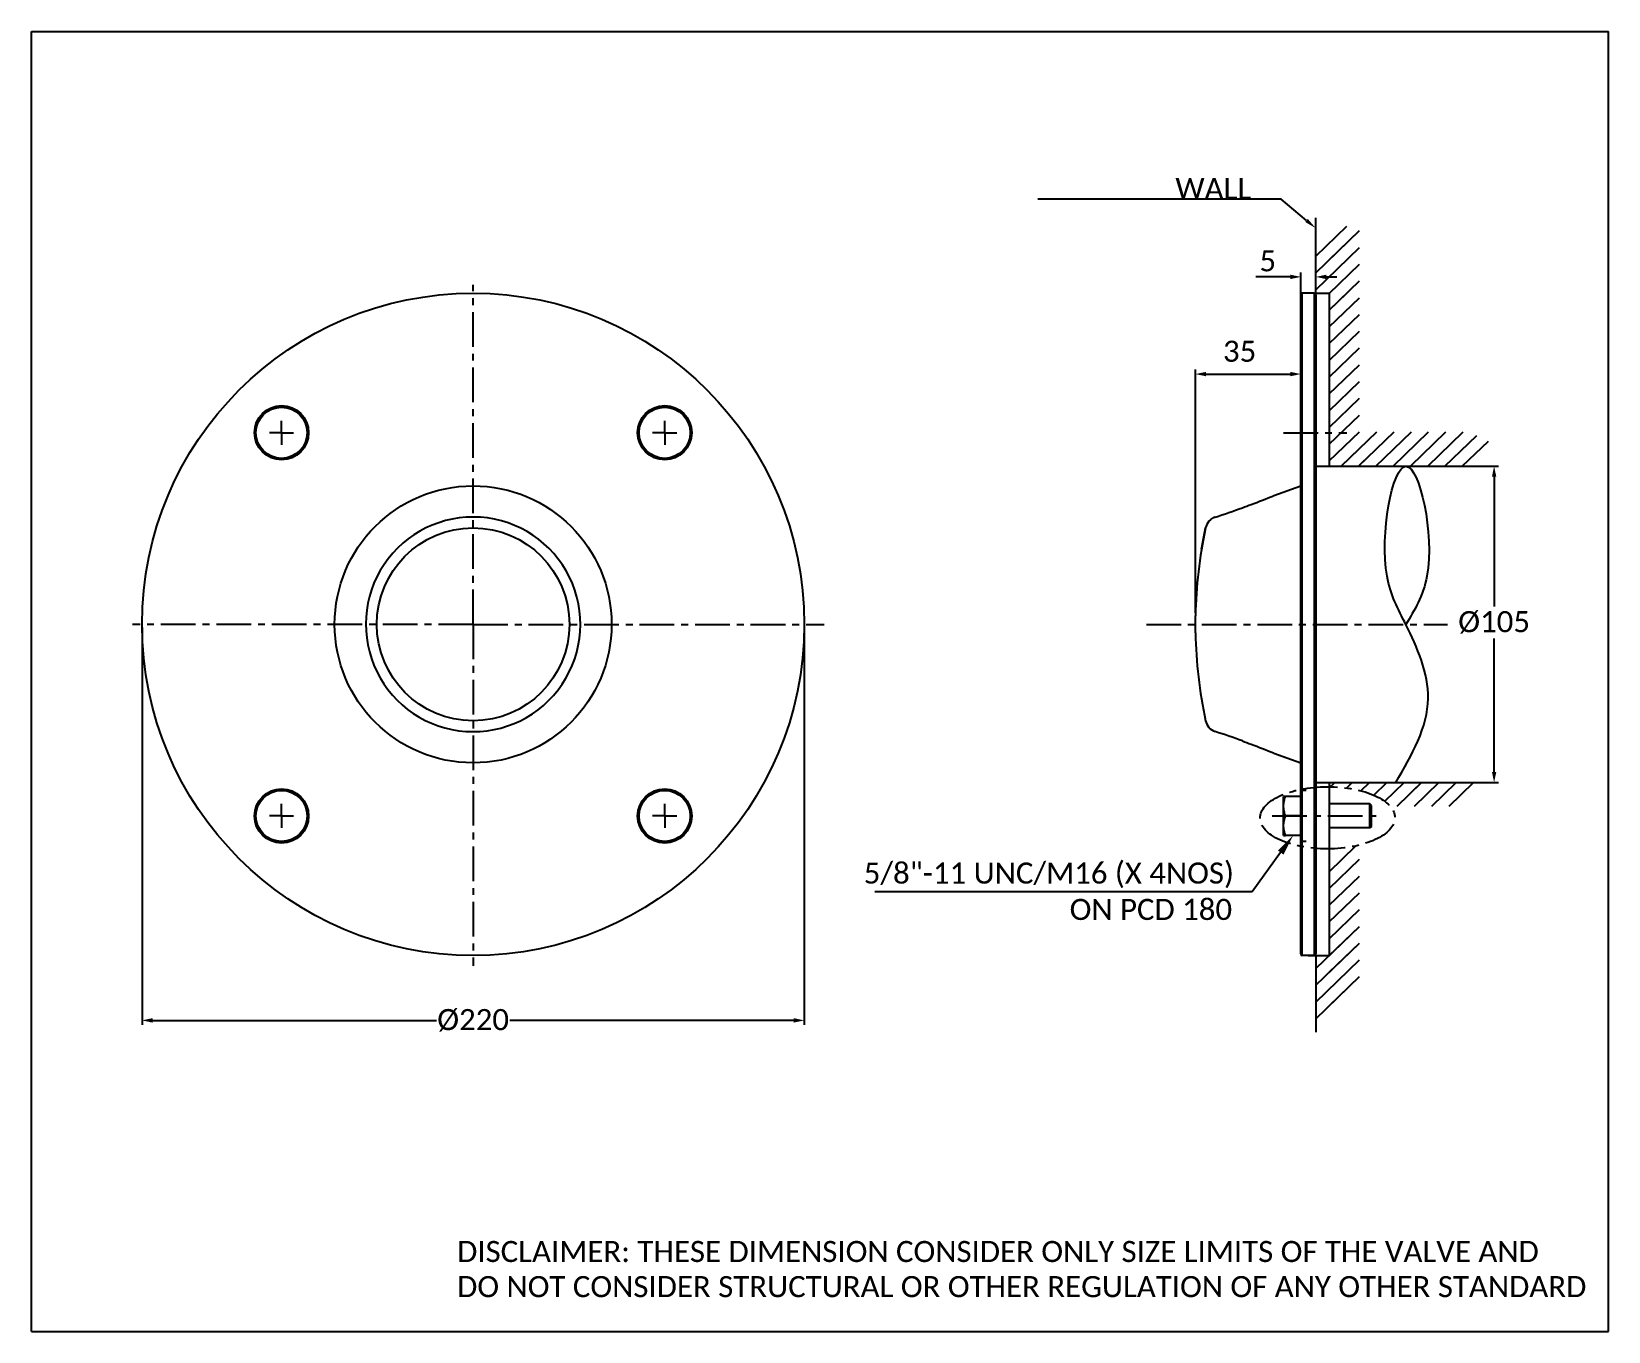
# Model space of a CAD drawing. Header units: millimetres. Extents: x 35 to 559, y 0 to 432.
import ezdxf
from ezdxf import colors
from ezdxf.entities.mleader import LeaderData, LeaderLine
from ezdxf.math import Vec2, Vec3

# ---------------------------------------------------------------- set-up
doc = ezdxf.new("R2010")
doc.units = ezdxf.units.MM
doc.header["$LTSCALE"] = 30.734
doc.header["$PDMODE"] = 3
doc.header["$PDSIZE"] = 8
doc.linetypes.add('CENTER', pattern=[0.6, 0.375, -0.075, 0.075, -0.075])
doc.layers.get('0').update_dxf_attribs({"linetype": 'CONTINUOUS'})
doc.layers.get('Defpoints').update_dxf_attribs({"linetype": 'CONTINUOUS'})
doc.layers.add('02___PRT_ALL_AXES', color=7, linetype='CONTINUOUS')
doc.layers.add('DEFAULT_1', color=7, linetype='CENTER')
doc.styles.get("Standard").update_dxf_attribs({"font": 'calibri.ttf'})
doc.dimstyles.new('DIMSTYLE_1', dxfattribs={"dimtxt": 7, "dimasz": 3.5, "dimexe": 1.5, "dimexo": 1, "dimgap": 1.75, "dimtad": 1, "dimdec": 0, "dimdsep": 46, "dimtxsty": 'Standard', "dimblk": '_FILLED', "dimblk1": '_FILLED', "dimblk2": '_FILLED', "dimcen": 0.09, "dimazin": 2, "dimtp": 0.01, "dimtm": 0.01, "dimtfac": 1, "dimtdec": 0, "dimtofl": 0, "dimtmove": 0, "dimatfit": 3, "dimldrblk": '_FILLED', "dimfxl": 1, "dimtolj": 1, "dimarcsym": 0})
doc.dimstyles.get("Standard").update_dxf_attribs({"dimtxt": 3.5, "dimasz": 3.5, "dimexe": 1.5, "dimexo": 1, "dimtad": 1, "dimdsep": 46, "dimtxsty": 'Standard', "dimblk": '_FILLED', "dimblk1": '_FILLED', "dimblk2": '_FILLED', "dimcen": 0.09, "dimazin": 2, "dimtol": 1, "dimtp": 0.01, "dimtm": 0.01, "dimtfac": 1, "dimtofl": 0, "dimtmove": 0, "dimatfit": 3, "dimldrblk": '_FILLED', "dimfxl": 1, "dimtolj": 1, "dimarcsym": 0})

# ---------------------------------------------------------------- blocks, each defined once
blk = doc.blocks.new('_FILLED')
at = {"color": 0, "linetype": 'ByBlock'}
blk.add_solid([(0, 0), (-1, 0.21), (-1, -0.21)], dxfattribs=at)
blk = doc.blocks.new('*D2')
at = {"color": 0, "linetype": 'Continuous', "lineweight": -2}
for p, q in [((456.57, 343.39), (456.57, 316.52)), ((421.59, 238.7), (421.59, 319.52)), ((425.09, 318.02), (453.07, 318.02))]:
    blk.add_line(p, q, dxfattribs=at)
at = {"layer": 'Defpoints', "color": 0}
for p in [(456.57, 344.39), (456.57, 318.02), (421.59, 237.7)]:
    blk.add_point(p, dxfattribs=at)
at = {"color": 0, "linetype": 'ByBlock', "lineweight": -2, "xscale": 3.5, "yscale": 3.5, "zscale": 3.5, "rotation": 180}
blk.add_blockref('_FILLED', (421.59, 318.02), dxfattribs=at)
at = {"color": 0, "linetype": 'ByBlock', "lineweight": -2, "xscale": 3.5, "yscale": 3.5, "zscale": 3.5}
blk.add_blockref('_FILLED', (456.57, 318.02), dxfattribs=at)
at = {"color": 0, "insert": (436.26, 329.1), "char_height": 7, "attachment_point": 2, "line_spacing_factor": 0.9}
blk.add_mtext('\\A1;35', dxfattribs=at)
blk = doc.blocks.new('*D4')
at = {"color": 0, "lineweight": -2}
for p, q in [((71.62, 233.89), (71.62, 101.83)), ((291.62, 233.89), (291.62, 101.83)), ((75.12, 103.33), (169.41, 103.33)), ((288.12, 103.33), (193.83, 103.33))]:
    blk.add_line(p, q, dxfattribs=at)
at = {"layer": 'Defpoints', "color": 0}
for p in [(71.62, 234.89), (291.62, 234.89), (291.62, 103.33)]:
    blk.add_point(p, dxfattribs=at)
at = {"color": 0, "linetype": 'ByBlock', "lineweight": -2, "xscale": 3.5, "yscale": 3.5, "zscale": 3.5, "rotation": 180}
blk.add_blockref('_FILLED', (71.62, 103.33), dxfattribs=at)
at = {"color": 0, "linetype": 'ByBlock', "lineweight": -2, "xscale": 3.5, "yscale": 3.5, "zscale": 3.5}
blk.add_blockref('_FILLED', (291.62, 103.33), dxfattribs=at)
at = {"color": 0, "insert": (181.62, 103.33), "char_height": 3.5, "attachment_point": 5}
blk.add_mtext('\\A1;\\A1;{\\H2x;%%c220}', dxfattribs=at)
blk = doc.blocks.new('*D5')
at = {"color": 0, "linetype": 'Continuous', "lineweight": -2}
for p, q in [((456.57, 341.65), (456.57, 351.8)), ((461.57, 341.65), (461.57, 351.8)), ((453.07, 350.3), (441.67, 350.3)), ((465.07, 350.3), (468.57, 350.3))]:
    blk.add_line(p, q, dxfattribs=at)
at = {"layer": 'Defpoints', "color": 0}
for p in [(461.57, 350.3), (456.57, 340.65), (461.57, 340.65)]:
    blk.add_point(p, dxfattribs=at)
at = {"color": 0, "linetype": 'ByBlock', "lineweight": -2, "xscale": 3.5, "yscale": 3.5, "zscale": 3.5}
blk.add_blockref('_FILLED', (456.57, 350.3), dxfattribs=at)
at = {"color": 0, "linetype": 'ByBlock', "lineweight": -2, "xscale": 3.5, "yscale": 3.5, "zscale": 3.5, "rotation": 180}
blk.add_blockref('_FILLED', (461.57, 350.3), dxfattribs=at)
at = {"color": 0, "insert": (445.62, 355.61), "char_height": 7, "attachment_point": 5}
blk.add_mtext('\\A1;\\A1;5', dxfattribs=at)
blk = doc.blocks.new('*D52')
at = {"color": 0, "lineweight": -2}
for p, q in [((476.74, 287.39), (522.31, 287.39)), ((520.81, 283.89), (520.81, 240.86)), ((520.81, 185.89), (520.81, 230.17)), ((476.74, 182.39), (522.31, 182.39))]:
    blk.add_line(p, q, dxfattribs=at)
at = {"layer": 'Defpoints', "color": 0}
for p in [(475.74, 287.39), (475.74, 182.39), (520.81, 182.39)]:
    blk.add_point(p, dxfattribs=at)
at = {"color": 0, "linetype": 'ByBlock', "lineweight": -2, "xscale": 3.5, "yscale": 3.5, "zscale": 3.5}
for p, rotation in [((520.81, 287.39), 90), ((520.81, 182.39), 270)]:
    blk.add_blockref('_FILLED', p, dxfattribs=dict(at, rotation=rotation))
at = {"color": 0, "insert": (520.81, 235.51), "char_height": 7, "attachment_point": 5}
blk.add_mtext('\\A1;\\A1;%%c105', dxfattribs=at)

msp = doc.modelspace()

# ---------------------------------------------------------------- linework, layer by layer
at = {"linetype": 'Continuous'}
for p, q in [((34.91647, 0), (34.91647, 431.8)), ((34.91647, 431.8), (558.8, 431.8)), ((558.8, 0), (558.8, 431.8)), ((456.5654, 125.38866), (456.5654, 344.38866)), ((457.0654, 124.88866), (457.0654, 344.88866)), ((461.0654, 344.88866), (457.0654, 344.88866)), ((461.0654, 344.88866), (461.0654, 124.88866)), ((461.5654, 344.38866), (461.5654, 125.38866)), ((447.6361, 277.63866), (456.5654, 280.88866)), ((447.63604, 277.63866), (447.56837, 277.61147)), ((426.58338, 269.63866), (426.06335, 269.12384)), ((426.58337, 269.63872), (426.63054, 269.67441)), ((426.60203, 269.65288), (426.6463, 269.68524)), ((423.60524, 259.88866), (424.94424, 266.89279)), ((421.58529, 232.07731), (421.58529, 237.7)), ((447.63604, 192.13866), (447.56837, 192.16584)), ((447.6361, 192.13866), (456.5654, 188.88866)), ((448.5654, 191.80042), (456.5654, 188.88866)), ((451.46596, 177.74783), (450.8854, 177.74778)), ((450.8854, 164.74778), (450.8854, 177.74778)), ((456.5654, 177.74783), (451.46596, 177.74783)), ((479.5654, 175.24788), (466.0654, 175.24788)), ((480.0654, 174.74788), (479.5654, 175.24788)), ((479.5654, 167.24788), (479.5654, 175.24788)), ((480.0654, 167.74797), (480.0654, 174.74778)), ((456.5654, 171.24788), (451.46596, 171.24788)), ((480.0654, 167.74788), (479.5654, 167.24788)), ((450.8854, 164.74778), (451.46596, 164.74783)), ((456.5654, 164.74783), (451.46596, 164.74783)), ((479.5654, 167.24788), (466.0654, 167.24788)), ((461.0654, 124.88866), (457.0654, 124.88866)), ((34.91647, 0), (558.8, 0))]:
    msp.add_line(p, q, dxfattribs=at)
for p, q in [((461.5654, 344.88866), (461.5654, 369.88866)), ((461.5654, 357.1857), (471.86656, 367.16027)), ((461.5654, 351.61779), (476.0654, 365.65809)), ((466.0654, 355.97512), (476.0654, 365.65809)), ((466.0654, 355.97512), (476.0654, 365.65809)), ((461.5654, 346.04989), (476.0654, 360.09018)), ((466.0654, 344.83932), (476.0654, 354.52228)), ((466.0654, 344.83932), (476.0654, 354.52228)), ((466.0654, 339.27141), (476.0654, 348.95437)), ((461.0654, 344.88866), (466.0654, 344.88866)), ((466.0654, 344.88866), (466.0654, 287.38866)), ((466.0654, 339.27141), (471.86656, 344.88866)), ((466.0654, 333.70351), (476.0654, 343.38647)), ((466.0654, 333.70351), (476.0654, 343.38647)), ((466.0654, 333.70351), (476.0654, 343.38647)), ((466.0654, 328.1356), (476.0654, 337.81856)), ((466.0654, 322.5677), (476.0654, 332.25066)), ((466.0654, 322.5677), (476.0654, 332.25066)), ((466.0654, 316.99979), (476.0654, 326.68276)), ((466.0654, 311.43189), (476.0654, 321.11485)), ((466.0654, 311.43189), (476.0654, 321.11485)), ((466.0654, 305.86399), (476.0654, 315.54695)), ((466.0654, 300.29608), (476.0654, 309.97904)), ((466.0654, 300.29608), (476.0654, 309.97904)), ((466.0654, 300.29608), (476.0654, 309.97904)), ((466.0654, 294.72818), (476.0654, 304.41114)), ((466.0654, 289.16027), (476.0654, 298.84323)), ((466.0654, 289.16027), (476.0654, 298.84323)), ((469.98598, 287.38866), (481.81561, 298.84323)), ((475.73619, 287.38866), (487.56582, 298.84323)), ((481.4864, 287.38866), (493.31602, 298.84323)), ((487.23661, 287.38866), (499.06623, 298.84323)), ((487.23661, 287.38866), (499.06623, 298.84323)), ((487.23661, 287.38866), (499.06623, 298.84323)), ((492.98682, 287.38866), (504.81644, 298.84323)), ((498.73702, 287.38866), (510.56665, 298.84323)), ((504.48723, 287.38866), (515.02114, 297.5886)), ((504.48723, 287.38866), (515.02114, 297.5886)), ((504.48723, 287.38866), (515.02114, 297.5886)), ((510.23744, 287.38866), (518.90736, 295.78371)), ((510.23744, 287.38866), (518.90736, 295.78371)), ((469.98598, 287.38866), (476.0654, 293.27533)), ((475.73619, 287.38866), (479.98598, 291.50371)), ((492.98682, 287.38866), (497.23661, 291.50371)), ((461.5654, 234.88866), (461.5654, 287.38866)), ((461.5654, 287.38866), (491.48027, 287.38866)), ((461.5654, 234.88866), (461.5654, 266.88866)), ((461.0654, 234.88866), (461.0654, 202.88866)), ((461.5654, 234.88866), (461.5654, 182.38866)), ((461.5654, 202.88866), (461.5654, 150.38866)), ((461.5654, 182.38866), (491.48027, 182.38866)), ((466.0654, 180.5677), (467.94598, 182.38866)), ((466.0654, 180.5677), (467.94598, 182.38866)), ((466.0654, 182.38866), (466.0654, 124.88866)), ((466.0654, 180.5677), (467.94598, 182.38866)), ((466.0654, 180.5677), (467.94598, 182.38866)), ((471.76927, 180.52283), (473.69619, 182.38866)), ((476.55854, 179.59236), (479.44639, 182.38866)), ((480.81563, 178.14658), (485.1966, 182.38866)), ((483.26969, 180.52283), (485.1966, 182.38866)), ((484.45473, 176.1024), (490.94681, 182.38866)), ((488.58224, 174.53114), (496.69702, 182.38866)), ((493.80917, 179.59236), (496.69702, 182.38866)), ((494.33244, 174.53114), (502.44723, 182.38866)), ((500.08265, 174.53114), (508.19743, 182.38866)), ((500.52031, 180.52283), (502.44723, 182.38866)), ((505.83286, 174.53114), (513.94764, 182.38866)), ((466.0654, 174.99979), (466.3216, 175.24788)), ((466.0654, 152.72818), (474.91228, 161.29457)), ((466.0654, 147.16027), (476.0654, 156.84323)), ((466.0654, 147.16027), (476.0654, 156.84323)), ((466.0654, 141.59237), (476.0654, 151.27533)), ((466.0654, 136.02446), (476.0654, 145.70743)), ((466.0654, 136.02446), (476.0654, 145.70743)), ((466.0654, 130.45656), (476.0654, 140.13952)), ((461.60509, 120.56976), (476.0654, 134.57162)), ((466.0654, 124.88866), (476.0654, 134.57162)), ((461.60509, 115.00185), (476.0654, 129.00371)), ((466.0654, 119.32075), (476.0654, 129.00371)), ((459.0654, 124.88866), (466.0654, 124.88866)), ((461.60509, 124.88866), (461.60509, 99.43395)), ((461.60509, 109.43395), (476.0654, 123.43581)), ((461.60509, 109.43395), (476.0654, 123.43581)), ((461.60509, 103.86605), (476.0654, 117.8679)), ((466.0654, 108.18494), (476.0654, 117.8679))]:
    msp.add_line(p, q)
for centre, radius in [((181.61743, 234.88866), 110), ((117.97743, 298.52788), 9), ((117.97743, 298.52788), 8.5), ((245.25743, 298.52788), 9), ((245.25743, 298.52788), 8.5), ((181.61743, 234.88866), 46), ((181.61743, 234.88866), 32.00413), ((117.97743, 171.24788), 9), ((117.97743, 171.24788), 8.5), ((245.25743, 171.24788), 9), ((245.25743, 171.24788), 8.5)]:
    msp.add_circle(centre, radius, dxfattribs=at)
for centre, radius, start, end in [((457.0654, 344.38866), 0.5, 90, 180), ((461.0654, 344.38866), 0.5, 0, 90), ((317.33032, 601.23483), 348.84216, 288.5176559, 290.0997546), ((181.61743, 234.88866), 35.64727, 86.1074821, 206.1074821), ((181.61743, 234.88866), 35.64727, 326.1074821, 86.1074821), ((429.8316, 265.83746), 5, 138.9075793, 167.8151586), ((571.565, 235.23286), 150, 167.8151586, 179.0575781), ((571.565, 234.54445), 150, 180.9424219, 192.1848414), ((181.61743, 234.88866), 35.64727, 206.1074821, 326.1074821), ((429.8316, 203.93985), 5, 192.1848414, 250), ((381.05123, 46.46669), 159.86156, 69.4326494, 72.8758041), ((457.0654, 125.38866), 0.5, 180, 270), ((461.0654, 125.38866), 0.5, 270, 360)]:
    msp.add_arc(centre, radius, start, end, dxfattribs=at)
msp.add_spline([(488.18063, 182.38866), (498.8867, 210.28085), (491.48027, 234.88866), (485.24518, 250.88866), (491.48027, 287.38866), (498.48027, 250.88866), (491.48027, 234.88866)], degree=3)
for points, knots in [([(437.21191, 273.63866), (438.16062, 273.98579), (441.62842, 275.27157), (445.07615, 276.61131), (447.57099, 277.61252)], [0, 0, 0, 0, 0.273146926, 1, 1, 1, 1]), ([(428.1215, 270.45369), (428.00895, 270.41601), (427.79352, 270.33567), (427.49184, 270.20097), (427.22703, 270.0629), (427.03314, 269.94853), (426.90024, 269.86354), (426.81767, 269.80831), (426.74755, 269.75964), (426.68996, 269.71833), (426.64533, 269.6857), (426.61575, 269.66302), (426.59908, 269.65093), (426.59041, 269.64341), (426.58675, 269.64229), (426.58341, 269.63805), (426.58337, 269.63872)], [0, 0, 0, 0, 0.203642918, 0.394167925, 0.566542169, 0.715795092, 0.780239912, 0.837212816, 0.886202369, 0.926756266, 0.958620987, 0.981572276, 0.989633941, 0.99539298, 0.99884831, 1, 1, 1, 1]), ([(437.21191, 196.13866), (438.16062, 195.79152), (441.62842, 194.50574), (445.07615, 193.166), (447.57099, 192.16479)], [0, 0, 0, 0, 0.273146926, 1, 1, 1, 1]), ([(450.8854, 174.49785), (450.8854, 175.04786), (450.99774, 176.15391), (451.29073, 177.22215), (451.46596, 177.74783)], [0, 0, 0, 0, 0.498142699, 1, 1, 1, 1]), ([(451.46596, 171.24788), (451.29073, 171.77355), (450.99794, 172.84182), (450.8854, 173.94784), (450.8854, 174.49785)], [0, 0, 0, 0, 0.501855882, 1, 1, 1, 1]), ([(450.8854, 167.99785), (450.8854, 168.54787), (450.99774, 169.65394), (451.29073, 170.72219), (451.46596, 171.24788)], [0, 0, 0, 0, 0.498142909, 1, 1, 1, 1]), ([(451.46596, 164.74783), (451.29073, 165.27351), (450.99793, 166.3418), (450.8854, 167.44783), (450.8854, 167.99785)], [0, 0, 0, 0, 0.501855672, 1, 1, 1, 1])]:
    msp.add_open_spline(points, degree=3, knots=knots, dxfattribs=at)
at = {"layer": '02___PRT_ALL_AXES', "linetype": 'Continuous'}
for p, q in [((458.3654, 179.74778), (456.5654, 179.74778)), ((456.5654, 162.74782), (456.5654, 179.74773)), ((458.3654, 162.74778), (456.5654, 162.74778))]:
    msp.add_line(p, q, dxfattribs=at)
at = {"layer": 'DEFAULT_1', "linetype": 'CENTER'}
for p, q in [((181.61743, 234.88866), (181.61743, 347.67278)), ((117.97743, 298.52788), (117.97743, 302.52798)), ((245.25743, 298.52788), (245.25743, 302.52798)), ((117.97743, 298.52788), (113.97733, 298.52788)), ((117.97743, 298.52788), (117.97743, 294.52778)), ((117.97743, 298.52788), (121.97753, 298.52788)), ((245.25743, 298.52788), (241.25733, 298.52788)), ((245.25743, 298.52788), (245.25743, 294.52778)), ((245.25743, 298.52788), (249.25753, 298.52788)), ((450.8071, 298.52788), (471.82746, 298.52788)), ((181.61743, 234.88866), (68.45454, 234.88866)), ((181.61743, 234.88866), (181.61743, 121.49018)), ((181.61743, 234.88866), (298.24442, 234.88866)), ((405.27976, 234.88866), (505.27976, 234.88866)), ((117.97743, 171.24788), (117.97743, 175.24798)), ((245.25743, 171.24788), (245.25743, 175.24798)), ((117.97743, 171.24788), (113.97733, 171.24788)), ((117.97743, 171.24788), (117.97743, 167.24778)), ((117.97743, 171.24788), (121.97753, 171.24788)), ((245.25743, 171.24788), (241.25733, 171.24788)), ((245.25743, 171.24788), (249.25753, 171.24788)), ((245.25743, 171.24788), (245.25743, 167.24778)), ((447.10242, 171.24788), (482.08299, 171.24788))]:
    msp.add_line(p, q, dxfattribs=at)
msp.add_ellipse((465.4451, 170.61818), major_axis=(-22.38341, -0.06021), ratio=0.460667648, dxfattribs=at)

# ---------------------------------------------------------------- texts
at = {"char_height": 7, "attachment_point": 1}
for s, insert, width in [('ON PCD 180', (379.79913, 143.69039), 68.9042553), ('DISCLAIMER: THESE DIMENSION CONSIDER ONLY SIZE LIMITS OF THE VALVE AND\\PDO NOT CONSIDER STRUCTURAL OR OTHER REGULATION OF ANY OTHER STANDARD', (176.30575, 30.06184), 420.6495195)]:
    msp.add_mtext(s, dxfattribs=dict(at, insert=insert, width=width))

# ---------------------------------------------------------------- dimensions: what is measured, and where the dimension line sits
at = {"linetype": 'Continuous'}
dim = msp.add_linear_dim(base=(461.5654, 350.30429), p1=(456.5654, 340.64727), p2=(461.5654, 340.64727), text='\\A1;5', dimstyle='DIMSTYLE_1', override={"dimtxsty": 'Standard', "dimldrblk": '_FILLED'}, dxfattribs=at)
dim.commit()
dim.dimension.update_dxf_attribs({"geometry": '*D5', "text_midpoint": (445.61578, 350.30429), "dimtype": 160})
dim = msp.add_linear_dim(base=(456.5654, 318.02148), p1=(421.58529, 237.7), p2=(456.5654, 344.38866), dimstyle='DIMSTYLE_1', dxfattribs=at)
dim.commit()
dim.dimension.update_dxf_attribs({"geometry": '*D2', "text_midpoint": (436.26252, 318.02148), "dimtype": 160})
dim = msp.add_linear_dim(base=(520.81455, 182.38866), p1=(475.73619, 287.38866), p2=(475.73619, 182.38866), angle=90, text='\\A1;%%c105', dimstyle='Standard', override={"dimtxt": 7, "dimtad": 0, "dimtih": 1, "dimtoh": 1, "dimdec": 4, "dimzin": 0, "dimtxsty": 'Standard', "dimcen": 5.0292, "dimadec": 0, "dimazin": 0, "dimtdec": 4, "dimtzin": 0})
dim.commit()
dim.dimension.update_dxf_attribs({"geometry": '*D52', "text_midpoint": (520.81455, 235.51366), "dimtype": 160})
dim = msp.add_linear_dim(base=(291.61743, 103.33036), p1=(71.61743, 234.88866), p2=(291.61743, 234.88866), text='\\A1;{\\H2x;%%c220}', dimstyle='Standard', override={"dimtad": 0, "dimtih": 1, "dimtoh": 1, "dimdec": 4, "dimzin": 0, "dimtxsty": 'Standard', "dimcen": 5.0292, "dimadec": 0, "dimazin": 0, "dimtdec": 4, "dimtzin": 0})
dim.commit()
dim.dimension.update_dxf_attribs({"geometry": '*D4', "text_midpoint": (181.61743, 103.33036)})

# ---------------------------------------------------------------- leaders
ml = msp.add_multileader_mtext('Standard')
ml.set_content('{\\H0.35x;WALL}')
ml.set_leader_properties(linetype='ByLayer')
ml.build(insert=Vec2(0, 0))
ml.multileader.update_dxf_attribs({"text_right_attachment_type": 6})
ctx = ml.context
ctx.base_point, ctx.char_height, ctx.plane_origin = Vec3(413.07303, 379.62257), 20, Vec3(461.5654, 366.45979)
ctx.right_attachment, ctx.text_align_type = 6, 2
notes = []
notes.append((ctx, [(0, (1, 1, 0), (450.11149, 376.10641), (-1, 0), 8, [(0, [(461.5654, 366.45979)], 0, [])])]))
ctx.mtext.insert, ctx.mtext.alignment, ctx.mtext.flow_direction = Vec3(440.11149, 383.13872), 3, 5
ml = msp.add_multileader_mtext('Standard')
ml.set_content('5/8"-11 UNC/M16 (X 4NOS)')
ml.set_leader_properties(linetype='ByLayer')
ml.build(insert=Vec2(0, 0))
ml.multileader.update_dxf_attribs({"text_right_attachment_type": 6, "dogleg_length": 4, "arrow_head_size": 7})
ctx = ml.context
ctx.base_point, ctx.char_height, ctx.arrow_head_size, ctx.plane_origin = Vec3(309.32995, 150.87966), 7, 7, Vec3(454.01568, 164.74793)
ctx.right_attachment, ctx.text_align_type = 6, 2
notes.append((ctx, [(0, (1, 1, 0), (440.38456, 145.99312), (-1, 0), 4, [(0, [(454.01568, 164.74793)], 0, [])])]))
ctx.mtext.insert, ctx.mtext.alignment, ctx.mtext.flow_direction = Vec3(434.38456, 155.7662), 3, 5
for ctx, leaders in notes:
    for number, flags, end, landing, length, lines in leaders:
        leader = LeaderData()
        leader.index, (leader.has_last_leader_line, leader.has_dogleg_vector, leader.attachment_direction) = number, flags
        leader.last_leader_point, leader.dogleg_vector, leader.dogleg_length = Vec3(end), Vec3(landing), length
        for number, points, colour, breaks in lines:
            line = LeaderLine()
            line.index, line.vertices, line.color, line.breaks = number, Vec3.list(points), colors.encode_raw_color(colour), breaks
            leader.lines.append(line)
        ctx.leaders.append(leader)

doc.saveas('drawing.dxf')
